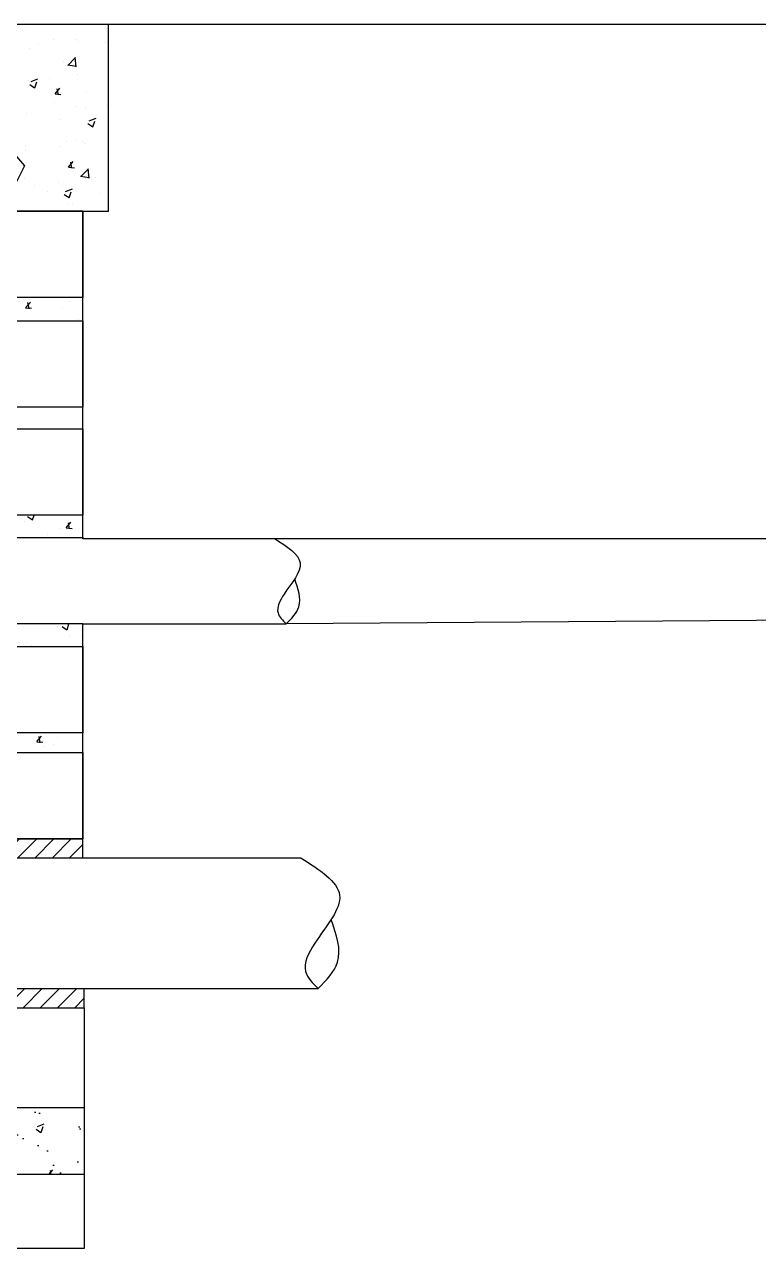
# Model space of a CAD drawing. Header units: inches. Extents: x 131 to 82119, y 71 to 16923.
# Drawn here: x 3035.394 to 3035.967, y 1200.139 to 1201.095 of the extents above; entities that cross this region are included whole.
import ezdxf

# ---------------------------------------------------------------- set-up
doc = ezdxf.new("R2010")
doc.units = ezdxf.units.IN
doc.header["$MEASUREMENT"] = 0

msp = doc.modelspace()

# ---------------------------------------------------------------- hatches: boundary and pattern name
h = msp.add_hatch()
h.set_pattern_fill('ANSI31', color=256, scale=0.003)
h.set_pattern_definition([(45, (795.912245, -670.697758), (-0.00673519209, 0.00673519209), [])])
h.paths.add_polyline_path([(3034.69216, 1200.32706, 0.397277), (3034.66483, 1200.35284), (3034.60391, 1200.35284), (3034.60391, 1200.34206), (3034.54294, 1200.34206), (3034.54294, 1200.32706)])
h.paths.add_polyline_path([(3035.43921, 1200.44399), (3035.43921, 1200.45899), (3035.29111, 1200.45899, 0.397277), (3035.31844, 1200.4332), (3035.37937, 1200.4332), (3035.37937, 1200.44399)])
h.paths.add_polyline_path([(3035.44033, 1200.32706), (3035.44033, 1200.34206), (3035.37937, 1200.34206), (3035.37937, 1200.35284), (3035.31844, 1200.35284, 0.397277), (3035.29111, 1200.32706)])
h = msp.add_hatch()
h.set_pattern_fill('AR-CONC', color=256, scale=0.0003)
h.set_pattern_definition([(50, (795.912245, -670.69776), (0.0546554007, -0.00478172566), [0.005715, -0.062865]), (355, (795.912245, -670.69776), (-0.0105730264, 0.0573170536), [0.004572, -0.0502921753]), (100.4514447, (795.9168, -670.698157), (0.0440823741, 0.0525353256), [0.0048570026, -0.0534270734]), (46.1842, (795.912245, -670.68252), (0.0813237123, -0.0126126984), [0.0085725, -0.0942975]), (96.6355576, (795.91902, -670.68357), (0.0712212402, 0.0742278374), [0.007285507, -0.0801406824]), (351.1841512, (795.912245, -670.68252), (0.0712212402, 0.0742278374), [0.0068579901, -0.0754379196]), (21, (795.919865, -670.68633), (0.0454843174, -0.03067955946), [0.005715, -0.062865]), (326, (795.919865, -670.68633), (0.0185406085, 0.0552563898), [0.004572, -0.050292]), (71.451445, (795.923656, -670.688885), (0.0640249258, 0.0245768307), [0.0048570026, -0.0534269813]), (37.5, (795.912245, -670.697758), (0.00092658098, 0.02536651166), [0, -0.0496824, 0, -0.051054, 0, -0.0504825]), (7.5, (795.912245, -670.697758), (0.02004589875, 0.03005417245), [0, -0.0291084, 0, -0.0485394, 0, -0.0192405]), (327.5, (795.895253, -670.697758), (0.04067717855, -0.0017186232), [0, -0.01905, 0, -0.059436, 0, -0.078867]), (317.5, (795.887633, -670.69776), (0.0444387544, 0.0076279473), [0, -0.024765, 0, -0.0394716, 0, -0.056007])])
h.paths.add_polyline_path([(3035.44033, 1200.19674), (3035.44033, 1200.24877), (3035.29111, 1200.24877), (3035.29111, 1200.19674)])
h.paths.add_polyline_path([(3034.69216, 1200.19674), (3034.69216, 1200.24877), (3034.54294, 1200.24877), (3034.54294, 1200.19674)])
h = msp.add_hatch()
h.set_pattern_fill('AR-CONC', color=256, scale=0.003)
h.set_pattern_definition([(50, (796.6604, -670.69776), (0.54655401, -0.04781726), [0.05715, -0.62865]), (355, (796.6604, -670.69776), (-0.10573026, 0.57317054), [0.04572, -0.50292175]), (100.451445, (796.70596, -670.70174), (0.44082374, 0.52535326), [0.04857003, -0.53427073]), (46.1842, (796.6604, -670.54536), (0.81323712, -0.12612698), [0.085725, -0.942975]), (96.635558, (796.7282, -670.5559), (0.7122124, 0.74227837), [0.07285507, -0.80140682]), (351.18415, (796.6604, -670.5454), (0.7122124, 0.74227837), [0.0685799, -0.7543792]), (21, (796.7366, -670.58346), (0.454843174, -0.306795595), [0.05715, -0.62865]), (326, (796.7366, -670.58346), (0.18540609, 0.5525639), [0.04572, -0.50292]), (71.451445, (796.7745, -670.609), (0.64024926, 0.24576831), [0.04857003, -0.53426981]), (37.5, (796.66042, -670.69776), (0.00926581, 0.253665117), [0, -0.496824, 0, -0.51054, 0, -0.504825]), (7.5, (796.66042, -670.69776), (0.200458988, 0.300541724), [0, -0.291084, 0, -0.485394, 0, -0.192405]), (327.5, (796.49049, -670.69776), (0.406771786, -0.017186232), [0, -0.1905, 0, -0.59436, 0, -0.78867]), (317.5, (796.4143, -670.69776), (0.444387544, 0.076279473), [0, -0.24765, 0, -0.394716, 0, -0.56007])])
h.paths.add_polyline_path([(3035.44033, 1200.19674), (3035.29111, 1200.19674), (3035.29111, 1200.13893), (3035.44033, 1200.13893)])

# ---------------------------------------------------------------- linework, layer by layer
at = {"linetype": 'Continuous'}
for p, q in [((3035.39468, 1201.09317), (3035.39468, 1201.09317)), ((3035.42149, 1201.09547), (3035.42149, 1201.09547)), ((3035.42149, 1201.09547), (3035.42149, 1201.09547)), ((3035.45363, 1201.09547), (3035.45363, 1201.09547)), ((3035.41602, 1201.08339), (3035.41602, 1201.08339)), ((3035.43314, 1201.08357), (3035.43314, 1201.08357)), ((3035.45928, 1201.08701), (3035.45928, 1201.08701)), ((3035.39737, 1201.07696), (3035.39737, 1201.07696)), ((3035.40428, 1201.07977), (3035.40428, 1201.07977)), ((3035.43586, 1201.08184), (3035.43586, 1201.08184)), ((3035.4567, 1201.08167), (3035.4567, 1201.08167)), ((3035.45928, 1201.08233), (3035.45928, 1201.08233)), ((3035.45928, 1201.07515), (3035.45928, 1201.07515)), ((3035.42378, 1201.0665), (3035.42378, 1201.0665)), ((3035.42757, 1201.0634), (3035.4335, 1201.06959)), ((3035.43406, 1201.06232), (3035.43322, 1201.06955)), ((3035.42735, 1201.06385), (3035.43413, 1201.0628)), ((3035.43493, 1201.05647), (3035.43493, 1201.05647)), ((3035.45928, 1201.05959), (3035.45928, 1201.05959)), ((3035.39644, 1201.05159), (3035.39644, 1201.05159)), ((3035.39773, 1201.04864), (3035.40152, 1201.04608)), ((3035.39871, 1201.05082), (3035.40405, 1201.05287)), ((3035.40161, 1201.04606), (3035.40315, 1201.05067)), ((3035.4131, 1201.05351), (3035.4131, 1201.05351)), ((3035.41746, 1201.04134), (3035.42113, 1201.04572)), ((3035.42011, 1201.04048), (3035.41922, 1201.04525)), ((3035.45928, 1201.05049), (3035.45928, 1201.05049)), ((3035.40118, 1201.04445), (3035.40118, 1201.04445)), ((3035.41745, 1201.04123), (3035.422, 1201.04083)), ((3035.44186, 1201.04273), (3035.44186, 1201.04273)), ((3035.39552, 1201.02623), (3035.39552, 1201.02623)), ((3035.41725, 1201.03422), (3035.41725, 1201.03422)), ((3035.43401, 1201.0311), (3035.43401, 1201.0311)), ((3035.44117, 1201.02979), (3035.44117, 1201.02979)), ((3035.45792, 1201.0325), (3035.45792, 1201.0325)), ((3035.45928, 1201.03164), (3035.45928, 1201.03164)), ((3035.42064, 1201.02104), (3035.42064, 1201.02104)), ((3035.44321, 1201.01796), (3035.447, 1201.0154)), ((3035.4442, 1201.02014), (3035.44953, 1201.02219)), ((3035.44709, 1201.01538), (3035.44864, 1201.01999)), ((3035.45928, 1201.02584), (3035.45928, 1201.02584)), ((3035.45928, 1201.00744), (3035.45928, 1201.00744)), ((3035.39459, 1201.00086), (3035.39459, 1201.00086)), ((3035.42113, 1200.99974), (3035.42113, 1200.99974)), ((3035.4267, 1201.004), (3035.4267, 1201.004)), ((3035.43308, 1201.00574), (3035.43308, 1201.00574)), ((3035.43889, 1201.00431), (3035.43889, 1201.00431)), ((3035.4402, 1201.00225), (3035.4402, 1201.00225)), ((3035.45928, 1201.00476), (3035.45928, 1201.00476)), ((3035.45928, 1201.00476), (3035.45928, 1201.00476)), ((3035.45928, 1201.00118), (3035.45928, 1201.00118)), ((3035.39446, 1200.99668), (3035.39446, 1200.99668)), ((3035.42803, 1200.98402), (3035.43171, 1200.9884)), ((3035.43068, 1200.98316), (3035.4298, 1200.98794)), ((3035.42802, 1200.98391), (3035.43258, 1200.98351)), ((3035.43215, 1200.98037), (3035.43215, 1200.98037)), ((3035.43767, 1200.97656), (3035.4436, 1200.98275)), ((3035.44416, 1200.97548), (3035.44332, 1200.98271)), ((3035.45928, 1200.98563), (3035.45928, 1200.98563)), ((3035.39366, 1200.97549), (3035.39366, 1200.97549)), ((3035.40108, 1200.96969), (3035.40108, 1200.96969)), ((3035.42016, 1200.9722), (3035.42016, 1200.9722)), ((3035.42356, 1200.97001), (3035.42356, 1200.97001)), ((3035.43746, 1200.97701), (3035.44423, 1200.97596)), ((3035.44902, 1200.976), (3035.44902, 1200.976)), ((3035.45928, 1200.97735), (3035.45928, 1200.97735)), ((3035.45928, 1200.97653), (3035.45928, 1200.97653)), ((3035.41186, 1200.96506), (3035.41186, 1200.96506)), ((3035.42467, 1200.96271), (3035.42846, 1200.96015)), ((3035.42566, 1200.96488), (3035.43099, 1200.96693)), ((3035.42855, 1200.96013), (3035.4301, 1200.96473)), ((3035.45254, 1200.96334), (3035.45254, 1200.96334)), ((3035.45928, 1200.95905), (3035.45928, 1200.95905)), ((3035.45928, 1200.95905), (3035.45928, 1200.95905)), ((3035.39799, 1200.9497), (3035.39799, 1200.9497)), ((3035.42793, 1200.95483), (3035.42793, 1200.95483)), ((3035.43123, 1200.955), (3035.43123, 1200.955)), ((3035.43597, 1200.9497), (3035.43597, 1200.9497)), ((3035.45928, 1200.95187), (3035.45928, 1200.95187)), ((3035.45928, 1200.94993), (3035.45928, 1200.94993)), ((3035.39451, 1200.87406), (3035.39907, 1200.87366)), ((3035.39452, 1200.87417), (3035.3982, 1200.87855)), ((3035.39717, 1200.87331), (3035.39629, 1200.87808)), ((3035.39793, 1200.87716), (3035.39793, 1200.87716)), ((3035.40057, 1200.88217), (3035.40057, 1200.88217)), ((3035.40057, 1200.88217), (3035.40057, 1200.88217)), ((3035.42333, 1200.87352), (3035.42333, 1200.87352)), ((3035.42845, 1200.8789), (3035.42845, 1200.8789)), ((3035.4327, 1200.88217), (3035.4327, 1200.88217)), ((3035.4386, 1200.87544), (3035.4386, 1200.87544)), ((3035.43921, 1200.87505), (3035.43921, 1200.87505)), ((3035.41865, 1200.86395), (3035.41865, 1200.86395)), ((3035.43603, 1200.86463), (3035.43603, 1200.86463)), ((3035.43921, 1200.86504), (3035.43921, 1200.86504)), ((3035.43921, 1200.86504), (3035.43921, 1200.86504)), ((3035.41734, 1200.79642), (3035.41734, 1200.79642)), ((3035.41734, 1200.79642), (3035.41734, 1200.79642)), ((3035.43921, 1200.78854), (3035.43921, 1200.78854)), ((3035.39916, 1200.77959), (3035.39916, 1200.77959)), ((3035.42032, 1200.77959), (3035.42032, 1200.77959)), ((3035.43714, 1200.77959), (3035.43714, 1200.77959)), ((3035.43921, 1200.7828), (3035.43921, 1200.7828)), ((3035.39599, 1200.711), (3035.39978, 1200.70844)), ((3035.39987, 1200.70842), (3035.40109, 1200.71205)), ((3035.40379, 1200.71205), (3035.40379, 1200.71205)), ((3035.40379, 1200.71205), (3035.40379, 1200.71205)), ((3035.43592, 1200.71205), (3035.43592, 1200.71205)), ((3035.39378, 1200.7072), (3035.39378, 1200.7072)), ((3035.42196, 1200.70134), (3035.42196, 1200.70134)), ((3035.42623, 1200.70211), (3035.43079, 1200.70171)), ((3035.42624, 1200.70222), (3035.42992, 1200.7066)), ((3035.42889, 1200.70136), (3035.42801, 1200.70613)), ((3035.43921, 1200.70568), (3035.43921, 1200.70568)), ((3035.40756, 1200.69458), (3035.40756, 1200.69458)), ((3035.41182, 1200.69695), (3035.41182, 1200.69695)), ((3035.41866, 1200.69458), (3035.41866, 1200.69458)), ((3035.43921, 1200.70055), (3035.43921, 1200.70055)), ((3035.43921, 1200.70055), (3035.43921, 1200.70055)), ((3035.41918, 1200.62524), (3035.41918, 1200.62524)), ((3035.42153, 1200.62704), (3035.42153, 1200.62704)), ((3035.42294, 1200.62506), (3035.42673, 1200.62251)), ((3035.42682, 1200.62248), (3035.42834, 1200.62704)), ((3035.42866, 1200.61692), (3035.42866, 1200.61692)), ((3035.438, 1200.61834), (3035.438, 1200.61834)), ((3035.43921, 1200.61723), (3035.43921, 1200.61723)), ((3035.43921, 1200.61595), (3035.43921, 1200.61595)), ((3035.39494, 1200.60944), (3035.39494, 1200.60944)), ((3035.39874, 1200.61049), (3035.39874, 1200.61049)), ((3035.43835, 1200.60944), (3035.43835, 1200.60944)), ((3035.40331, 1200.53505), (3035.40698, 1200.53943)), ((3035.40595, 1200.53419), (3035.40507, 1200.53896)), ((3035.40698, 1200.54191), (3035.40698, 1200.54191)), ((3035.40698, 1200.54191), (3035.40698, 1200.54191)), ((3035.41951, 1200.53858), (3035.41951, 1200.53858)), ((3035.43911, 1200.54191), (3035.43911, 1200.54191)), ((3035.4033, 1200.53494), (3035.40785, 1200.53454)), ((3035.40941, 1200.5311), (3035.40941, 1200.5311)), ((3035.41646, 1200.53307), (3035.41646, 1200.53307)), ((3035.43921, 1200.53631), (3035.43921, 1200.53631)), ((3035.43921, 1200.53606), (3035.43921, 1200.53606)), ((3035.43268, 1200.52652), (3035.43268, 1200.52652)), ((3035.43268, 1200.52652), (3035.43268, 1200.52652))]:
    msp.add_line(p, q, dxfattribs=at)
for p, q in [((3038.6999, 1201.09547), (3035.45928, 1201.09547)), ((3035.43921, 1200.9497), (3035.29111, 1200.9497)), ((3035.43921, 1200.69348), (3035.43921, 1200.9497)), ((3035.43921, 1200.44399), (3035.43921, 1200.62704)), ((3035.29111, 1200.45899), (3035.43921, 1200.45899)), ((3035.44033, 1200.32706), (3035.44033, 1200.34206)), ((3035.44033, 1200.24877), (3035.29111, 1200.24877)), ((3035.44033, 1200.19674), (3035.29111, 1200.19674))]:
    msp.add_line(p, q)
for points in [[(3035.29084, 1201.04336), (3035.29111, 1200.9497), (3035.45928, 1200.9497), (3035.45928, 1201.09547), (3035.3602, 1201.09547), (3035.3602, 1201.06368), (3035.37323, 1201.06368), (3035.37323, 1201.00845), (3035.39357, 1200.985), (3035.38731, 1200.97249), (3035.37271, 1200.99021), (3035.37271, 1200.97093), (3035.35915, 1200.97093), (3035.35915, 1201.02773), (3035.29089, 1201.02773)], [(3035.43921, 1200.88217), (3035.30544, 1200.88217), (3035.30544, 1200.9497), (3035.43921, 1200.9497)], [(3035.43921, 1200.79642), (3035.30544, 1200.79642), (3035.30544, 1200.86395), (3035.43921, 1200.86395)], [(3035.43921, 1200.71205), (3035.30544, 1200.71205), (3035.30544, 1200.77959), (3035.43921, 1200.77959)], [(3035.43921, 1200.54191), (3035.30544, 1200.54191), (3035.30544, 1200.60944), (3035.43921, 1200.60944)], [(3035.43921, 1200.45899), (3035.30544, 1200.45899), (3035.30544, 1200.52652), (3035.43921, 1200.52652)], [(3035.29111, 1200.32706), (3035.44033, 1200.32706), (3035.44033, 1200.13893), (3035.29111, 1200.13893)]]:
    msp.add_lwpolyline(points, close=True)
for points in [[(3039.52317, 1201.07858), (3039.52317, 1200.86162, -0.414235), (3039.32123, 1200.69348), (3035.5894, 1200.69348)], [(3039.56304, 1201.07858), (3039.56304, 1200.86162, -0.401214), (3039.38142, 1200.65382), (3035.59804, 1200.62704)]]:
    msp.add_lwpolyline(points, format="xyb")
for points in [[(3035.43921, 1200.62704), (3035.29111, 1200.62704), (3035.29111, 1200.69458), (3035.43921, 1200.69458), (3035.43921, 1200.69348)], [(3035.5894, 1200.69348), (3035.43921, 1200.69348)], [(3035.43921, 1200.62704), (3035.59804, 1200.62704)], [(3035.60977, 1200.44399), (3035.37937, 1200.44399), (3035.37937, 1200.34206), (3035.62303, 1200.34206)]]:
    msp.add_lwpolyline(points)
for points in [[(3035.5894, 1200.69348), (3035.60892, 1200.67464), (3035.59637, 1200.65025), (3035.59163, 1200.63568), (3035.59804, 1200.62704)], [(3035.59804, 1200.62704), (3035.6079, 1200.64042), (3035.60465, 1200.66226)], [(3035.60977, 1200.44399), (3035.63972, 1200.41508), (3035.62047, 1200.37766), (3035.61319, 1200.35531), (3035.62303, 1200.34206)], [(3035.62303, 1200.34206), (3035.63815, 1200.36259), (3035.63316, 1200.39608)]]:
    msp.add_spline(points, degree=3)

doc.saveas('drawing.dxf')
